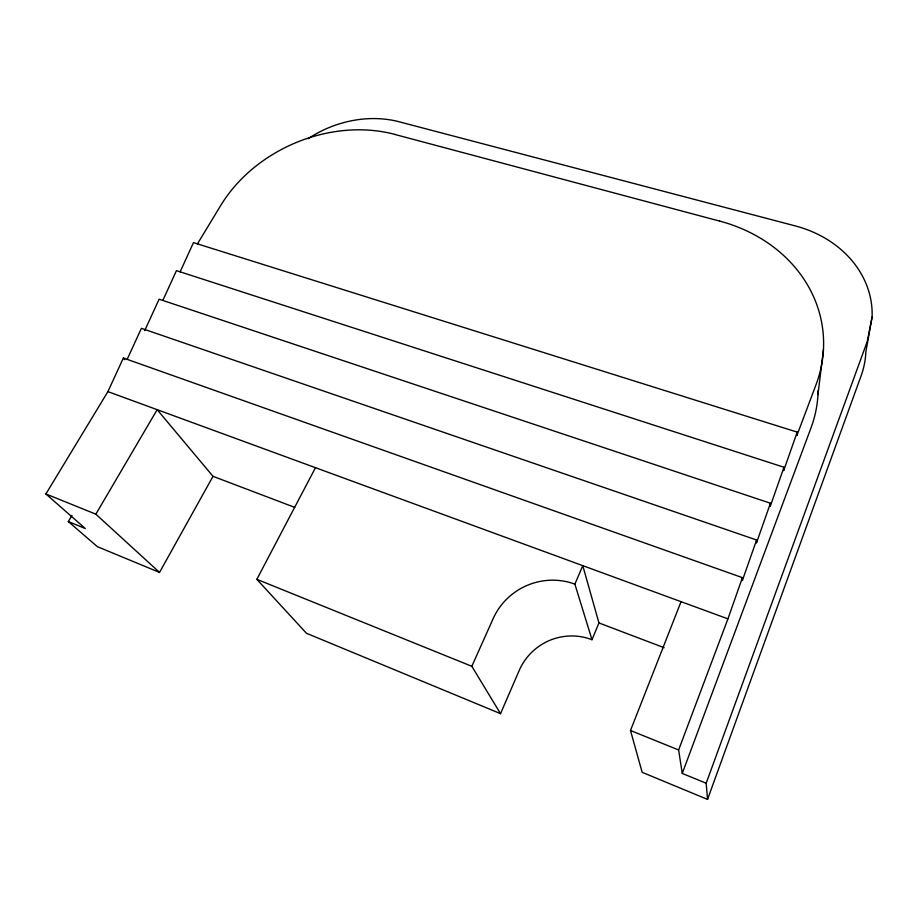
<?xml version="1.0" encoding="UTF-8"?>
<svg xmlns="http://www.w3.org/2000/svg" width="918" height="918" viewBox="0 0 918 918"><rect width="100%" height="100%" fill="white"/><g stroke="black" fill="none" stroke-linecap="round" stroke-linejoin="round"><path stroke-width="1.38" d="M71.983 515.4L68.322 521.562L85.282 528.527L45.9 493.964L107.911 391.63L123.368 358.009L742.421 577.651L742.364 580.509L756.593 540.002L141.406 328.323L127.373 358.904M756.593 540.002L756.455 543.031L770.431 503.225L159.101 299.199L144.711 330.606M770.431 503.225L770.225 506.426L783.972 467.262L176.451 270.638L162.899 300.266M783.972 467.262L783.697 470.624L797.203 432.114L193.48 242.627L180.135 271.843M797.203 432.114L796.858 435.614L815.976 384.826A152.296 131.458 -5.3 0 0 719.769 221.112M817.949 394.671L823.435 349.678M308.104 138.733A96.379 76.297 -21.8 0 1 399.02 121.75L795.344 225.931A109.472 92.466 -0.2 0 1 872.1 317.008L865.823 352.053A104.606 89.574 0.7 0 1 861.199 375.565L707.548 799.406L642.152 772.313L630.494 730.499L681.053 601.669M872.1 317.008L867.303 341.335L706.183 783.226L707.548 799.406M706.183 783.226L682.258 773.426L678.62 749.972L727.928 618.858L742.421 577.651M682.258 773.426L810.881 428.201A143.3 125.95 -4.2 0 0 818.145 390.494M591.995 639.72L598.949 622.943L582.781 565.649L574.886 584.146L591.995 639.72A56.721 55.998 -34.1 0 0 519.209 670.473L500.528 713.653L306.474 633.282L256.833 579.315L315.494 467.687M500.528 713.653L471.829 666.307L493.195 618.548A63.721 61.701 -25.9 0 1 574.886 584.146M68.322 521.562L97.319 546.646L159.537 572.419L213.01 476.327L157.162 409.669L107.911 391.63M159.537 572.419L95.851 514.172L157.162 409.669L727.928 618.858M197.347 244.05L220.584 205.712A138.056 110.963 -23.7 0 1 395.038 134.441M395.004 134.487L719.758 221.135M213.01 476.327L294.724 507.367M598.949 622.943L664.127 647.706M45.9 493.964L95.851 514.172M256.833 579.315L471.829 666.307M630.494 730.499L678.62 749.972M123.368 358.009L124.779 359.73"/></g></svg>
